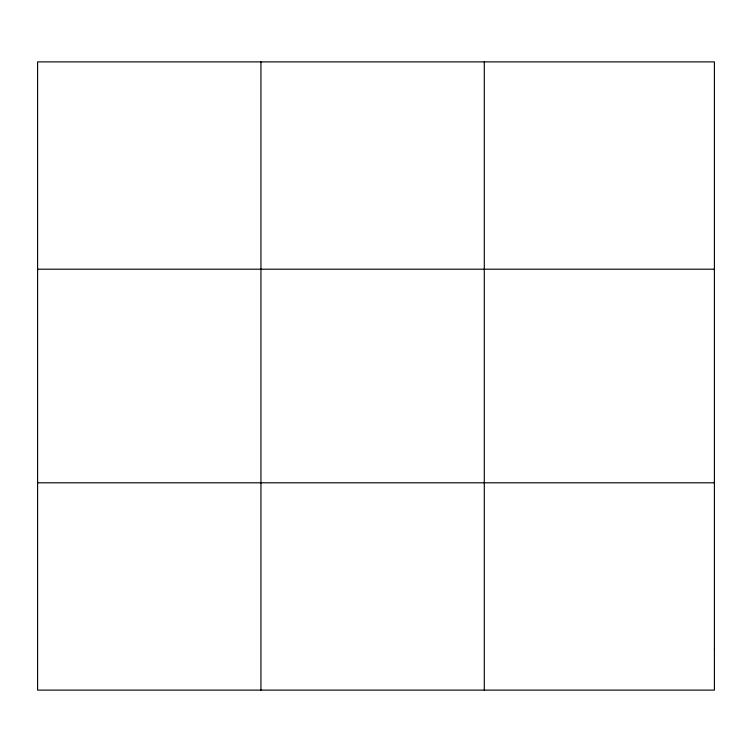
<?xml version="1.0" encoding="UTF-8"?>
<svg xmlns="http://www.w3.org/2000/svg" width="752" height="752" viewBox="0 0 752 752"><rect width="100%" height="100%" fill="white"/><g stroke="black" fill="none" stroke-linecap="round" stroke-linejoin="round"><path stroke-width="1.13" d="M260.944 61.89L260.944 690.11M484.288 61.89L484.288 690.11M37.6 269.197L714.4 269.197M37.6 482.803L714.4 482.803M714.4 648.656L714.4 690.11L37.6 690.11L37.6 61.89L714.4 61.89L714.4 648.656"/></g></svg>
